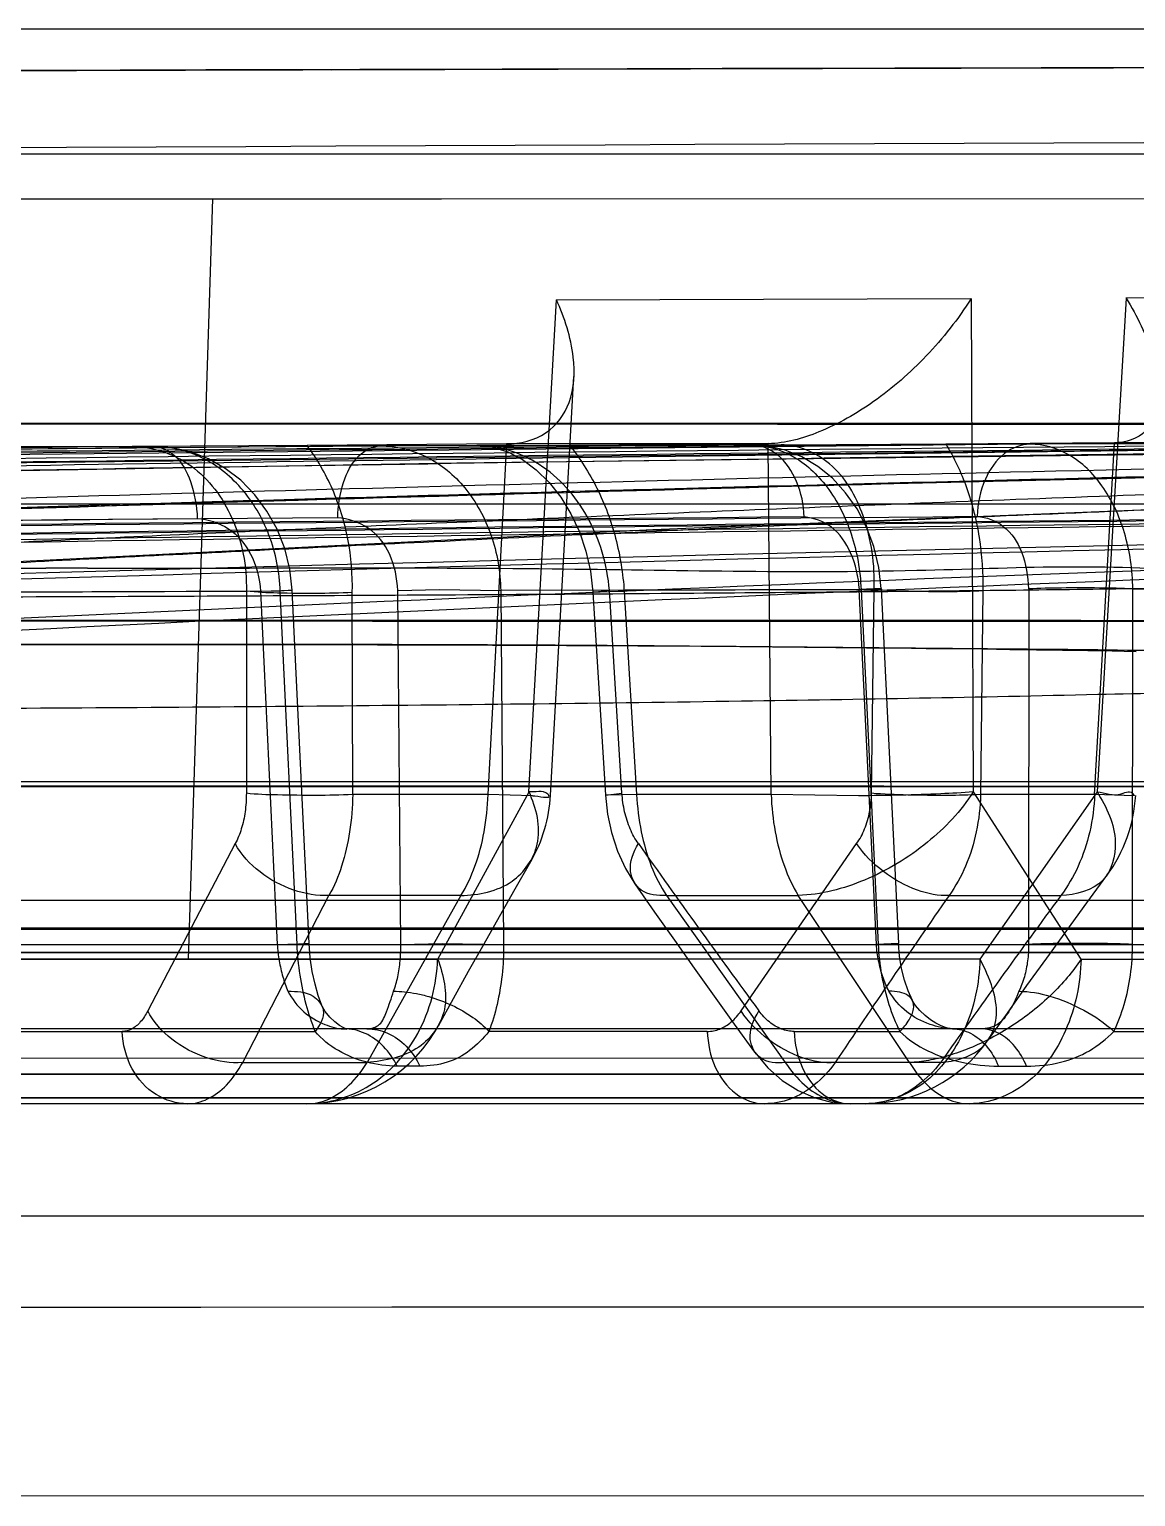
# Model space of a CAD drawing. Header units: millimetres. Extents: x 687 to 1107, y -116 to 478.
# Drawn here: x 940.83 to 941.715, y 377.031 to 378.206 of the extents above; entities that cross this region are included whole.
import ezdxf

# ---------------------------------------------------------------- set-up
doc = ezdxf.new("R2010")
doc.units = ezdxf.units.MM
doc.header["$LTSCALE"] = 0.1

msp = doc.modelspace()

# ---------------------------------------------------------------- linework, layer by layer
for p, q in [((944.6671, 378.2056), (940.167, 378.2056)), ((941.072, 378.1733), (940.6929, 378.1722)), ((949.0672, 378.1056), (940.267, 378.1056)), ((948.3579, 378.0723), (940.7904, 378.0697)), ((940.7904, 378.0697), (940.9768, 378.0698)), ((940.9768, 378.0698), (940.9572, 377.4614)), ((940.9768, 378.0698), (941.1601, 378.0699)), ((941.1601, 378.0699), (948.5429, 378.0724)), ((941.2299, 377.5952), (941.2519, 377.9892)), ((941.2518, 377.9892), (941.5837, 377.9901)), ((941.5838, 377.9902), (941.5855, 377.5952)), ((941.7079, 377.9905), (941.6847, 377.5952)), ((942.1217, 377.9913), (941.7077, 377.9905)), ((941.2473, 377.5927), (941.266, 377.9277)), ((940.5377, 377.8705), (940.9297, 377.8716)), ((940.9124, 377.8716), (940.6991, 377.871)), ((940.9128, 377.8716), (940.6995, 377.871)), ((940.9301, 377.8717), (940.7837, 377.8712)), ((941.0524, 377.8725), (940.9124, 377.8716)), ((941.2119, 377.8737), (941.0524, 377.8725)), ((941.111, 377.8722), (941.4317, 377.873)), ((941.432, 377.873), (941.1113, 377.8722)), ((941.1883, 377.8724), (941.2622, 377.8731)), ((941.4075, 377.873), (941.1883, 377.8724)), ((941.4078, 377.873), (941.1886, 377.8724)), ((941.2119, 377.8737), (941.197, 377.5932)), ((941.4214, 377.8742), (941.2119, 377.8737)), ((941.2622, 377.8731), (941.4214, 377.8742)), ((941.4238, 377.5931), (941.4214, 377.8739)), ((941.4317, 377.873), (941.5635, 377.8738)), ((941.5635, 377.8738), (941.6985, 377.8748)), ((942.3044, 377.8748), (941.6309, 377.8735)), ((941.8446, 377.874), (941.6312, 377.8735)), ((941.6826, 377.5931), (941.6985, 377.8746)), ((941.6985, 377.8748), (941.9594, 377.8754)), ((941.8658, 377.8256), (939.3678, 377.8256)), ((940.8767, 377.7743), (940.8433, 377.7743)), ((940.8767, 377.7743), (940.9113, 377.7743)), ((941.031, 377.7558), (940.6495, 377.7547)), ((940.807, 377.7552), (941.0038, 377.7558)), ((941.0038, 377.7558), (941.0038, 377.5941)), ((941.0151, 377.7558), (941.0406, 377.7566)), ((941.0151, 377.7558), (941.0285, 377.4731)), ((941.0406, 377.7566), (941.0309, 377.7558)), ((941.0444, 377.4731), (941.0309, 377.7558)), ((941.0541, 377.4739), (941.0406, 377.7566)), ((941.0889, 377.5931), (941.0886, 377.7547)), ((941.1251, 377.7563), (941.1583, 377.7571)), ((941.1273, 377.4731), (941.1251, 377.7563)), ((941.1583, 377.7571), (941.2074, 377.7563)), ((941.5061, 377.7571), (941.2074, 377.7563)), ((941.2074, 377.7563), (941.2096, 377.4731)), ((941.2811, 377.755), (941.2944, 377.7566)), ((941.3062, 377.7556), (941.2811, 377.755)), ((941.2811, 377.755), (941.2911, 377.5926)), ((941.2944, 377.7566), (941.4957, 377.7571)), ((941.3044, 377.5941), (941.2944, 377.7566)), ((941.3062, 377.7556), (941.3161, 377.5931)), ((941.5118, 377.758), (941.4942, 377.7571)), ((941.508, 377.4731), (941.4942, 377.7571)), ((941.4957, 377.7571), (941.5118, 377.758)), ((941.4957, 377.7571), (941.5095, 377.4731)), ((941.5041, 377.5941), (941.5061, 377.7571)), ((941.5118, 377.758), (941.5256, 377.4739)), ((941.5933, 377.7561), (941.5914, 377.5931)), ((941.6299, 377.7577), (941.6297, 377.4731)), ((941.713, 377.4731), (941.7132, 377.7577)), ((941.7132, 377.7577), (942.3683, 377.759)), ((943.2525, 377.6032), (937.8176, 377.6032)), ((938.1417, 377.5995), (944.5092, 377.5997)), ((941.1972, 377.5932), (941.0889, 377.5931)), ((941.157, 377.4614), (941.23, 377.5952)), ((941.2328, 377.5921), (941.197, 377.5932)), ((941.2911, 377.5926), (941.3044, 377.5941)), ((941.3161, 377.5931), (941.2911, 377.5926)), ((941.4238, 377.5931), (941.3161, 377.5931)), ((941.4936, 377.5921), (941.4238, 377.5931)), ((941.5854, 377.5952), (941.6717, 377.4614)), ((941.6846, 377.5952), (941.5908, 377.4614)), ((941.6826, 377.5931), (941.5914, 377.5931)), ((941.7142, 377.5921), (941.6826, 377.5931)), ((940.9949, 377.5538), (940.9249, 377.4199)), ((941.3997, 377.4199), (941.4922, 377.5538)), ((943.3464, 377.5084), (939.8289, 377.5084)), ((941.0009, 377.3785), (941.0699, 377.5123)), ((941.1755, 377.5123), (941.0699, 377.5123)), ((941.1755, 377.5123), (941.1004, 377.3785)), ((941.3399, 377.5123), (941.4455, 377.5123)), ((941.3399, 377.5123), (941.4351, 377.3785)), ((941.5345, 377.3785), (941.4455, 377.5123)), ((941.5661, 377.5123), (941.6556, 377.5123)), ((935.8951, 377.4859), (944.5109, 377.485)), ((944.5111, 377.486), (938.1139, 377.4861)), ((926.053, 377.4731), (943.6161, 377.4731)), ((926.236, 377.4731), (942.5508, 377.4731)), ((941.0285, 377.4731), (941.0541, 377.4739)), ((941.0541, 377.4739), (941.0444, 377.4731)), ((941.1273, 377.4731), (941.1605, 377.4739)), ((941.1605, 377.4739), (941.2096, 377.4731)), ((941.5256, 377.4739), (941.508, 377.4731)), ((941.5094, 377.4731), (941.5256, 377.4739)), ((963.4856, 377.4667), (925.8486, 377.4667)), ((927.8361, 377.4666), (956.7883, 377.4667)), ((940.644, 377.4614), (941.157, 377.4614)), ((940.9572, 377.4614), (940.7675, 377.4614)), ((941.5908, 377.4614), (940.9572, 377.4614)), ((941.6717, 377.4614), (942.7587, 377.4614)), ((943.5529, 377.4056), (926.0415, 377.4056)), ((940.3742, 377.4035), (941.0589, 377.4035)), ((941.3727, 377.4035), (941.1979, 377.4035)), ((941.4423, 377.4035), (941.5268, 377.4035)), ((941.6981, 377.4035), (943.0759, 377.4035)), ((938.1042, 377.3811), (942.4204, 377.3826)), ((941.0009, 377.3785), (941.1004, 377.3785)), ((941.1427, 377.3756), (941.1245, 377.3756)), ((941.5592, 377.3785), (941.4351, 377.3785)), ((941.6057, 377.3756), (941.6281, 377.3756)), ((944.571, 377.3693), (936.6729, 377.3693)), ((938.0527, 377.3692), (944.5712, 377.3691)), ((944.6671, 377.3504), (936.6717, 377.3503)), ((936.6718, 377.3503), (944.6666, 377.3503)), ((943.4349, 377.3456), (940.4054, 377.3456)), ((952.6673, 377.2556), (936.667, 377.2556)), ((940.9675, 377.1826), (940.4845, 377.1827)), ((941.1201, 377.1827), (940.9675, 377.1826)), ((941.1918, 377.1827), (941.1201, 377.1827)), ((941.2436, 377.1827), (941.1918, 377.1827)), ((941.5366, 377.1828), (941.2436, 377.1827)), ((944.6671, 377.0311), (937.7839, 377.0322))]:
    msp.add_line(p, q)
for points in [[(944.051, 378.1781), (943.7898, 378.1779), (943.5324, 378.1777), (943.2802, 378.1775), (943.0337, 378.1772), (942.7937, 378.1769), (942.5612, 378.1766), (942.3374, 378.1762), (942.1235, 378.1758), (941.9206, 378.1754), (941.7293, 378.175), (941.5503, 378.1746), (941.3845, 378.1742), (941.2323, 378.1738), (941.0945, 378.1734), (940.9715, 378.1731), (940.7658, 378.1725)], [(941.0723, 378.1733), (940.9552, 378.173), (940.8532, 378.1727)], [(944.0166, 378.178), (943.7534, 378.1779), (943.4943, 378.1777), (943.2406, 378.1774), (942.9934, 378.1771), (942.7538, 378.1768), (942.5225, 378.1765), (942.3004, 378.1761), (942.0884, 378.1757), (941.8877, 378.1753), (941.6991, 378.1749), (941.5227, 378.1745), (941.359, 378.1741), (941.2085, 378.1737), (941.0723, 378.1733)], [(941.6307, 377.8735), (939.5679, 377.8522), (937.3963, 377.8196), (935.1158, 377.7761), (932.7264, 377.7232), (930.2282, 377.6629), (927.6212, 377.5979)], [(941.1109, 377.8722), (939.1289, 377.8534), (937.0486, 377.8255), (934.8699, 377.7883), (932.5927, 377.7423), (930.2172, 377.688), (927.7432, 377.6263)], [(942.2427, 377.8747), (940.4344, 377.854), (938.5307, 377.8217), (936.5315, 377.7784), (934.4369, 377.7252), (932.2469, 377.6637), (929.9615, 377.5963)], [(942.5776, 377.8753), (941.1722, 377.8583), (939.7011, 377.8325), (938.1643, 377.7981), (936.5617, 377.7551), (934.8933, 377.7044), (933.1593, 377.6466)], [(943.2923, 377.8762), (942.306, 377.8603), (941.2835, 377.8361), (940.2248, 377.8033), (939.1299, 377.7616), (937.9989, 377.7106)], [(943.6666, 377.8765), (942.8956, 377.8606), (942.1164, 377.8367), (941.3291, 377.8049), (940.5336, 377.765), (939.7299, 377.7169), (938.9182, 377.6606)], [(941.0406, 377.7566), (941.0387, 377.7735), (941.0346, 377.79), (941.0284, 377.8056), (941.0203, 377.82), (941.0106, 377.8331), (940.9993, 377.8446), (940.9869, 377.8542), (940.9734, 377.8618), (940.9592, 377.8673), (940.9446, 377.8706), (940.93, 377.8717)], [(941.1886, 377.8724), (941.2009, 377.8711), (941.213, 377.8674), (941.2247, 377.8613), (941.2358, 377.853), (941.2462, 377.8428), (941.2555, 377.831), (941.2635, 377.8177), (941.2703, 377.8033), (941.2755, 377.7879), (941.2792, 377.7718), (941.2811, 377.755)], [(941.5118, 377.758), (941.5099, 377.7749), (941.506, 377.7915), (941.5001, 377.8072), (941.4926, 377.8217), (941.4834, 377.8347), (941.4728, 377.8462), (941.461, 377.8558), (941.4483, 377.8634), (941.4349, 377.8688), (941.4212, 377.872), (941.4076, 377.873)], [(940.8094, 377.7132), (940.8442, 377.7132), (940.8786, 377.7132), (940.9127, 377.7133), (940.9464, 377.7133), (940.9797, 377.7132), (941.0126, 377.7132), (941.045, 377.7132), (941.0771, 377.7131), (941.1087, 377.713), (941.1399, 377.7129), (941.1706, 377.7128), (941.2009, 377.7127), (941.2306, 377.7126), (941.2599, 377.7125), (941.2887, 377.7123), (941.317, 377.7121), (941.3447, 377.712), (941.372, 377.7118), (941.3987, 377.7116), (941.4249, 377.7113), (941.4505, 377.7111), (941.4756, 377.7109), (941.5002, 377.7106), (941.5242, 377.7104), (941.5477, 377.7101), (941.5707, 377.7099), (941.5931, 377.7096), (941.6149, 377.7093), (941.6362, 377.709), (941.657, 377.7087), (941.6772, 377.7084), (941.6968, 377.7081), (941.7159, 377.7077)], [(941.2911, 377.5926), (941.2928, 377.5775), (941.296, 377.5626), (941.3009, 377.5477), (941.3072, 377.5339), (941.3147, 377.5215)], [(941.1575, 377.4079), (941.1696, 377.4299), (941.1817, 377.4518), (941.194, 377.4737), (941.2064, 377.4956), (941.2188, 377.5176), (941.2314, 377.5395)], [(941.5972, 377.3962), (941.6128, 377.4182), (941.6285, 377.4402), (941.6444, 377.4622), (941.6603, 377.4843), (941.6763, 377.5064), (941.6925, 377.5284)], [(941.3147, 377.5216), (941.3304, 377.499), (941.3463, 377.4766), (941.3622, 377.4541), (941.3782, 377.4316), (941.3943, 377.4092), (941.4105, 377.3868)], [(941.0643, 377.4242), (941.0614, 377.4322), (941.0588, 377.4414), (941.0566, 377.4515), (941.055, 377.4624), (941.0541, 377.4739)], [(941.5368, 377.4283), (941.5334, 377.4359), (941.5305, 377.4445), (941.5281, 377.4539), (941.5265, 377.4637), (941.5256, 377.4739)], [(941.0818, 377.4056), (941.0836, 377.4055), (941.0841, 377.4054), (941.0833, 377.4056), (941.0814, 377.4065), (941.0783, 377.4083), (941.0745, 377.4111), (941.0705, 377.4149), (941.0669, 377.4194), (941.0645, 377.4238)], [(941.5689, 377.4056), (941.5681, 377.4056), (941.5669, 377.4058), (941.565, 377.4062), (941.5624, 377.407), (941.5593, 377.4083), (941.5555, 377.4102), (941.5513, 377.4128), (941.5469, 377.4161), (941.5427, 377.4201), (941.5393, 377.4242), (941.537, 377.428)], [(941.4106, 377.3868), (941.421, 377.3744), (941.4327, 377.3642), (941.4454, 377.3561), (941.4589, 377.3503), (941.4728, 377.3467), (941.487, 377.3456)]]:
    msp.add_lwpolyline(points)
for centre, radius, start, end in [((945.3232, 219.5466), 158.2873, 90.821909, 93.490905), ((941.1274, 377.5994), 0.1201, 330.0516, 356.7939), ((941.5957, 377.5994), 0.12, 323.762, 356.5991), ((948.3184, 382.499), 8.5713, 215.23627, 216.33902), ((949.544, 371.98), 9.7084, 145.26042, 146.216), ((949.768, 371.5662), 10.0582, 143.7601, 144.69962), ((941.0523, 377.4656), 0.12, 270, 332.5775), ((941.4993, 377.4656), 0.12, 270, 324.9165)]:
    msp.add_arc(centre, radius, start, end)
for points, knots in [([(940.6928, 378.1722), (940.6766, 378.1722), (940.6505, 378.1721), (940.6155, 378.172), (940.5867, 378.1719), (940.5757, 378.1719), (940.5601, 378.1718), (940.5713, 378.1719), (940.5821, 378.1719), (940.6219, 378.172), (940.6906, 378.1722), (940.805, 378.1726), (940.9554, 378.173), (941.2268, 378.1738), (941.6441, 378.1748), (942.11, 378.1758), (942.5355, 378.1765), (942.8874, 378.1771), (943.2566, 378.1775), (943.7735, 378.178), (944.434, 378.1783), (945.0987, 378.1782), (945.6268, 378.1779), (946.0119, 378.1776), (946.3838, 378.1771), (946.8439, 378.1765), (947.3619, 378.1756), (947.8675, 378.1744), (948.1559, 378.1737), (948.2626, 378.1734)], [0, 0, 0, 0, 0.005823, 0.010402, 0.013726, 0.015796, 0.016608, 0.017066, 0.018803, 0.021787, 0.031398, 0.045882, 0.065227, 0.089191, 0.149773, 0.225198, 0.267685, 0.312785, 0.360042, 0.409119, 0.51084, 0.613132, 0.663784, 0.713197, 0.76066, 0.806283, 0.889497, 0.959103, 1, 1, 1, 1]), ([(941.072, 378.1733), (941.2332, 378.1738), (941.6003, 378.1747), (942.2087, 378.176), (942.9204, 378.1771), (943.7062, 378.1779), (944.532, 378.1782), (945.3647, 378.1781), (946.1671, 378.1774), (946.904, 378.1764), (947.5513, 378.1751), (948.0628, 378.1739), (948.4634, 378.1728), (948.6405, 378.1722), (948.818, 378.1717), (948.682, 378.1721), (948.6399, 378.1722)], [0, 0, 0, 0, 0.061828, 0.140832, 0.233385, 0.334836, 0.44226, 0.550165, 0.654318, 0.74989, 0.833348, 0.901165, 0.950069, 0.977961, 0.983845, 1, 1, 1, 1]), ([(926.277, 377.8907), (929.3414, 377.9675), (935.4713, 378.0827), (944.6676, 378.1402), (953.8638, 378.0826), (959.9937, 377.9675), (963.0581, 377.8907)], [0, 0, 0, 0, 0.25, 0.5, 0.75, 1, 1, 1, 1]), ([(941.2119, 377.8737), (941.2229, 377.8739), (941.2451, 377.8789), (941.2661, 377.9079), (941.2673, 377.9475), (941.2585, 377.9746), (941.2519, 377.9892)], [0, 0, 0, 0, 0.223561, 0.428542, 0.67539, 1, 1, 1, 1]), ([(941.5838, 377.9902), (941.5735, 377.9737), (941.5497, 377.9436), (941.5083, 377.9073), (941.4655, 377.8827), (941.4353, 377.8742), (941.4214, 377.8739)], [0, 0, 0, 0, 0.28321, 0.554326, 0.798177, 1, 1, 1, 1]), ([(941.7079, 377.9905), (941.7166, 377.976), (941.7293, 377.9496), (941.7376, 377.9119), (941.7268, 377.8806), (941.7074, 377.8748), (941.6985, 377.8746)], [0, 0, 0, 0, 0.359658, 0.62128, 0.809171, 1, 1, 1, 1]), ([(925.669, 377.8919), (925.6695, 377.8919), (925.6714, 377.8919), (925.6759, 377.8919), (925.6833, 377.8919), (925.6991, 377.8918), (925.7262, 377.8918), (925.7894, 377.8917), (925.8978, 377.8914), (926.0257, 377.8912), (926.1515, 377.891), (926.2646, 377.8908), (926.3965, 377.8905), (926.5589, 377.8902), (926.769, 377.89), (926.9825, 377.8898), (927.1923, 377.8896), (927.3849, 377.8895), (927.6046, 377.8894), (927.958, 377.8893), (928.48, 377.8891), (929.1976, 377.889), (930.03, 377.8891), (930.963, 377.8892), (931.977, 377.8894), (933.4349, 377.8895), (934.9409, 377.8898), (936.4822, 377.89), (937.6646, 377.8902), (938.8564, 377.8903), (940.0552, 377.8901), (941.2604, 377.8898), (942.432, 377.8892), (943.5681, 377.8885), (944.3006, 377.8881), (944.667, 377.8881)], [0, 0, 0, 0, 0.000078, 0.000312, 0.000702, 0.001247, 0.002806, 0.004989, 0.011227, 0.019924, 0.025187, 0.031083, 0.037783, 0.046023, 0.056721, 0.070956, 0.07975, 0.089844, 0.10137, 0.114443, 0.145647, 0.183798, 0.227763, 0.277088, 0.331133, 0.387887, 0.507311, 0.568943, 0.631279, 0.694023, 0.75713, 0.820596, 0.884336, 0.942135, 1, 1, 1, 1]), ([(944.6672, 377.8889), (944.5475, 377.8889), (944.3085, 377.8889), (943.9492, 377.8891), (943.5894, 377.8892), (943.2318, 377.8894), (942.8796, 377.8896), (942.5311, 377.8897), (942.1782, 377.8898), (941.8095, 377.89), (941.4135, 377.8901), (940.9786, 377.8901), (940.494, 377.8902), (939.9502, 377.8902), (939.338, 377.8903), (938.65, 377.8902), (937.88, 377.8902), (937.0192, 377.8901), (936.0581, 377.89), (935.0077, 377.8898), (933.9311, 377.8897), (932.9105, 377.8895), (932.004, 377.8893), (931.2123, 377.8892), (930.5123, 377.8891), (929.8847, 377.8891), (929.3199, 377.8891), (928.8125, 377.8891), (928.3564, 377.8892), (927.9442, 377.8893), (927.57, 377.8895), (927.233, 377.8896), (926.9363, 377.8898), (926.682, 377.8901), (926.4674, 377.8904), (926.3366, 377.8906), (926.277, 377.8907)], [0, 0, 0, 0, 0.019536, 0.038982, 0.058621, 0.078223, 0.09732, 0.11608, 0.135062, 0.154893, 0.176221, 0.199673, 0.22584, 0.25526, 0.288397, 0.325695, 0.367502, 0.413999, 0.466116, 0.524291, 0.585359, 0.641741, 0.690769, 0.733236, 0.770895, 0.804967, 0.835605, 0.86304, 0.887734, 0.910011, 0.930285, 0.948779, 0.964986, 0.978676, 0.99027, 1, 1, 1, 1]), ([(940.9297, 377.8716), (939.197, 377.8587), (935.886, 377.8165), (931.152, 377.7167), (928.1507, 377.6388), (926.7273, 377.6011)], [0, 0, 0, 0, 0.365951, 0.699282, 1, 1, 1, 1]), ([(927.5179, 377.5981), (927.8904, 377.6075), (928.6359, 377.6262), (929.7986, 377.6555), (931.0064, 377.6856), (932.3041, 377.7173), (933.6473, 377.7487), (935.081, 377.78), (936.5605, 377.8091), (938.1308, 377.8357), (939.7465, 377.8577), (940.8538, 377.8686), (941.4075, 377.873)], [0, 0, 0, 0, 0.08048, 0.161025, 0.251157, 0.341392, 0.441323, 0.541288, 0.651081, 0.760873, 0.880434, 1, 1, 1, 1]), ([(941.6309, 377.8735), (941.0693, 377.8692), (939.9463, 377.8583), (938.3091, 377.8361), (936.7191, 377.8093), (935.2238, 377.78), (933.7761, 377.7484), (932.4229, 377.7169), (931.1172, 377.6852), (929.9051, 377.6551), (928.74, 377.6259), (927.9943, 377.6073), (927.6216, 377.598)], [0, 0, 0, 0, 0.120226, 0.240446, 0.350569, 0.460687, 0.560657, 0.660585, 0.75049, 0.840289, 0.920178, 1, 1, 1, 1]), ([(927.7434, 377.6264), (929.0936, 377.6613), (931.9288, 377.7324), (936.3846, 377.8223), (939.4905, 377.8602), (941.111, 377.8722)], [0, 0, 0, 0, 0.303056, 0.636386, 1, 1, 1, 1]), ([(929.9625, 377.5964), (930.2365, 377.6045), (930.8478, 377.6227), (931.8278, 377.6514), (932.9461, 377.6837), (934.1805, 377.7182), (935.543, 377.7544), (937.0339, 377.7908), (938.6551, 377.8255), (940.406, 377.8554), (941.6164, 377.8694), (942.243, 377.8747)], [0, 0, 0, 0, 0.066948, 0.149355, 0.239448, 0.340177, 0.450927, 0.572318, 0.704391, 0.846952, 1, 1, 1, 1]), ([(931.479, 377.5967), (931.5555, 377.5998), (931.7213, 377.6061), (931.9909, 377.6157), (932.3028, 377.6265), (932.6616, 377.6385), (933.0672, 377.6516), (933.5163, 377.6661), (934.0113, 377.6828), (934.5704, 377.7015), (935.2061, 377.7209), (935.9293, 377.7432), (936.7378, 377.7662), (937.6403, 377.7906), (938.6422, 377.8151), (939.754, 377.8388), (940.987, 377.86), (941.8506, 377.8706), (942.3044, 377.8748)], [0, 0, 0, 0, 0.021189, 0.04597, 0.074744, 0.107634, 0.145422, 0.187186, 0.232097, 0.282629, 0.342156, 0.408281, 0.483095, 0.566222, 0.658368, 0.760734, 0.874289, 1, 1, 1, 1]), ([(931.7446, 377.5969), (931.82, 377.6), (931.985, 377.5962), (932.254, 377.5975), (932.5687, 377.6074), (932.9161, 377.6378), (933.2817, 377.6503), (933.665, 377.6638), (934.086, 377.6781), (934.568, 377.6939), (935.1173, 377.7114), (935.7356, 377.7303), (936.4305, 377.7517), (937.208, 377.7734), (938.0755, 377.7962), (939.0402, 377.8191), (940.1123, 377.8412), (941.3036, 377.8612), (942.1388, 377.8712), (942.578, 377.8753)], [0, 0, 0, 0, 0.020905, 0.045625, 0.074486, 0.108011, 0.142138, 0.175725, 0.21418, 0.25873, 0.309241, 0.366286, 0.429968, 0.501698, 0.581586, 0.670189, 0.768802, 0.878424, 1, 1, 1, 1]), ([(942.9961, 377.8758), (942.7618, 377.8729), (942.3137, 377.866), (941.671, 377.8528), (941.0857, 377.838), (940.5528, 377.8225), (940.0671, 377.8065), (939.6252, 377.7909), (939.2228, 377.7753), (938.8581, 377.7607), (938.5303, 377.7468), (938.2347, 377.7331), (937.9661, 377.7208), (937.7283, 377.7105), (937.524, 377.6996), (937.3481, 377.6898), (937.1879, 377.6817), (937.0393, 377.6741), (936.8999, 377.6668), (936.763, 377.6603), (936.6311, 377.6555), (936.5117, 377.6502), (936.4114, 377.6449), (936.3262, 377.6403), (936.2512, 377.6363), (936.1843, 377.6326), (936.1242, 377.6293), (936.0699, 377.6263), (936.0207, 377.6235), (935.9759, 377.621), (935.9351, 377.6187), (935.8979, 377.6166), (935.864, 377.6147), (935.833, 377.6129), (935.8047, 377.6113), (935.7788, 377.6098), (935.7551, 377.6084), (935.7334, 377.6071), (935.7135, 377.6059), (935.6954, 377.6049), (935.6788, 377.6039), (935.6638, 377.603), (935.6502, 377.6021), (935.6389, 377.6014), (935.6286, 377.6006), (935.6239, 377.6003), (935.6174, 377.5994), (935.6237, 377.5986), (935.6258, 377.5986), (935.6281, 377.5986)], [0, 0, 0, 0, 0.095079, 0.18188, 0.260839, 0.33269, 0.398233, 0.458057, 0.512097, 0.561684, 0.60617, 0.645254, 0.68175, 0.715272, 0.741857, 0.764784, 0.786775, 0.806919, 0.825191, 0.843417, 0.862546, 0.878731, 0.891917, 0.903307, 0.913381, 0.922388, 0.930485, 0.937808, 0.944454, 0.950501, 0.956008, 0.96103, 0.965614, 0.9698, 0.973627, 0.977128, 0.980331, 0.983265, 0.98595, 0.988404, 0.990643, 0.992679, 0.994513, 0.996114, 0.997431, 0.998358, 0.998726, 0.999058, 1, 1, 1, 1]), ([(935.9328, 377.5987), (935.9114, 377.5997), (935.8364, 377.6031), (935.9612, 377.6195), (936.0681, 377.6206), (936.2887, 377.633), (936.5452, 377.6418), (936.8486, 377.6529), (937.1766, 377.6645), (937.4697, 377.6771), (937.7287, 377.6938), (938.0281, 377.7122), (938.4024, 377.727), (938.8362, 377.7482), (939.2978, 377.767), (939.8287, 377.7883), (940.4206, 377.8094), (941.0793, 377.8303), (941.7609, 377.8487), (942.5101, 377.8648), (943.0187, 377.8728), (943.2929, 377.8762)], [0, 0, 0, 0, 0.008593, 0.014647, 0.032289, 0.064409, 0.095959, 0.137351, 0.18512, 0.227608, 0.254696, 0.289056, 0.347648, 0.404633, 0.462936, 0.532578, 0.617305, 0.700008, 0.796403, 0.890225, 1, 1, 1, 1]), ([(943.2929, 377.8762), (943.0469, 377.8731), (942.6007, 377.8663), (941.9519, 377.8532), (941.3737, 377.8389), (940.8511, 377.8239), (940.4097, 377.8097), (940.0406, 377.797), (939.7118, 377.7848), (939.3906, 377.7719), (939.077, 377.7595), (938.7872, 377.7473), (938.5394, 377.7343), (938.3208, 377.7233), (938.1275, 377.7163), (937.9408, 377.7097), (937.7608, 377.6905), (937.5817, 377.6586), (937.4139, 377.6479), (937.2549, 377.6416), (937.0955, 377.6535), (936.9386, 377.6638), (936.8042, 377.6262), (936.6964, 377.6101), (936.6113, 377.6004), (936.5396, 377.5937), (936.4782, 377.5885), (936.425, 377.5844), (936.3786, 377.581), (936.3378, 377.5782), (936.3017, 377.5759), (936.2693, 377.5739), (936.24, 377.5721), (936.213, 377.5705), (936.1876, 377.5691), (936.163, 377.5678), (936.1384, 377.5666), (936.1081, 377.5652), (936.0704, 377.564), (936.0273, 377.5626), (935.9829, 377.5647), (935.9481, 377.5617), (935.9151, 377.5813), (935.9276, 377.599), (935.9328, 377.5987)], [0, 0, 0, 0, 0.099653, 0.180729, 0.262813, 0.333913, 0.39248, 0.441705, 0.483488, 0.525752, 0.571889, 0.610623, 0.6432, 0.672414, 0.699243, 0.721578, 0.748058, 0.772485, 0.795168, 0.8161, 0.836806, 0.860032, 0.879077, 0.892856, 0.904164, 0.913766, 0.922011, 0.929145, 0.935372, 0.940842, 0.945707, 0.950049, 0.953975, 0.957602, 0.961, 0.964262, 0.967576, 0.971002, 0.976556, 0.982796, 0.988557, 0.994241, 0.997885, 1, 1, 1, 1]), ([(941.9842, 377.8742), (941.2889, 377.8682), (939.9343, 377.8518), (937.9562, 377.8159), (936.6735, 377.7867), (936.0501, 377.7716)], [0, 0, 0, 0, 0.351464, 0.684792, 1, 1, 1, 1]), ([(943.3623, 377.8763), (943.2173, 377.874), (942.9392, 377.8687), (942.5396, 377.8591), (942.1738, 377.8486), (941.8391, 377.8374), (941.5329, 377.826), (941.2519, 377.8144), (940.9948, 377.8032), (940.7601, 377.7921), (940.5455, 377.7811), (940.3494, 377.7711), (940.1712, 377.7615), (940.0095, 377.7518), (939.8612, 377.7429), (939.7249, 377.7354), (939.601, 377.7277), (939.487, 377.7203), (939.3824, 377.7142), (939.2918, 377.7073), (939.211, 377.7028), (939.1351, 377.6834), (939.0534, 377.6751), (938.9737, 377.6702), (938.9013, 377.6652), (938.8362, 377.6612), (938.7764, 377.657), (938.7154, 377.6556), (938.6468, 377.6643), (938.5731, 377.6569), (938.5028, 377.6416), (938.4369, 377.6369), (938.3744, 377.6317), (938.315, 377.6267), (938.2615, 377.6225), (938.2142, 377.6188), (938.172, 377.6155), (938.1339, 377.6125), (938.0996, 377.6098), (938.0684, 377.6073), (938.0401, 377.6051), (938.0144, 377.603), (937.9909, 377.6012), (937.9695, 377.5995), (937.9499, 377.5979), (937.9321, 377.5965), (937.9158, 377.5952), (937.9009, 377.5941), (937.8872, 377.593), (937.8748, 377.5921), (937.8633, 377.5913), (937.8529, 377.5905), (937.8434, 377.5899), (937.8348, 377.5895), (937.8272, 377.5891), (937.8206, 377.5893), (937.8159, 377.5895), (937.8117, 377.592), (937.8151, 377.5967), (937.8214, 377.5986), (937.8272, 377.5994), (937.8305, 377.5994)], [0, 0, 0, 0, 0.077971, 0.149487, 0.214858, 0.274693, 0.329463, 0.379574, 0.425841, 0.467788, 0.505904, 0.541311, 0.573334, 0.601873, 0.62837, 0.65318, 0.675253, 0.695092, 0.714573, 0.731564, 0.743953, 0.75799, 0.773498, 0.787992, 0.80091, 0.812517, 0.823042, 0.833139, 0.845249, 0.860101, 0.872666, 0.883882, 0.895546, 0.906404, 0.915922, 0.924359, 0.931912, 0.938711, 0.944856, 0.950431, 0.955502, 0.960119, 0.964326, 0.968163, 0.971665, 0.974862, 0.977784, 0.980457, 0.9829, 0.985137, 0.987183, 0.989049, 0.990752, 0.992301, 0.993683, 0.994878, 0.995787, 0.996338, 0.996946, 0.998205, 1, 1, 1, 1]), ([(943.6675, 377.8765), (943.5131, 377.8741), (943.2173, 377.8685), (942.7923, 377.8579), (942.4034, 377.8462), (942.048, 377.8337), (941.7228, 377.8209), (941.4254, 377.8081), (941.1538, 377.7955), (940.9054, 377.783), (940.678, 377.7711), (940.4713, 377.7599), (940.2856, 377.7492), (940.1181, 377.7387), (939.9633, 377.7291), (939.8217, 377.7208), (939.6987, 377.7131), (939.5949, 377.7051), (939.5037, 377.6981), (939.4182, 377.6922), (939.338, 377.6867), (939.2646, 377.6816), (939.1976, 377.6769), (939.1364, 377.6726), (939.079, 377.6685), (939.0215, 377.6647), (938.9616, 377.6616), (938.9026, 377.6591), (938.8508, 377.6569), (938.8066, 377.6538), (938.7653, 377.651), (938.7214, 377.6478), (938.6735, 377.6442), (938.6217, 377.6404), (938.5683, 377.6363), (938.5175, 377.6324), (938.4719, 377.6289), (938.4315, 377.6258), (938.3954, 377.623), (938.363, 377.6204), (938.3337, 377.6181), (938.3071, 377.616), (938.283, 377.6141), (938.261, 377.6123), (938.241, 377.6107), (938.2227, 377.6092), (938.2061, 377.6079), (938.1909, 377.6067), (938.1771, 377.6055), (938.1645, 377.6045), (938.153, 377.6034), (938.1426, 377.6029), (938.1341, 377.6013), (938.1284, 377.6024), (938.1247, 377.5993), (938.1356, 377.6005), (938.1383, 377.5996), (938.1417, 377.5995)], [0, 0, 0, 0, 0.083216, 0.159495, 0.229216, 0.29294, 0.351195, 0.40467, 0.453422, 0.497788, 0.538757, 0.576165, 0.609399, 0.639009, 0.666677, 0.692995, 0.715454, 0.733113, 0.749119, 0.764801, 0.779275, 0.792469, 0.804501, 0.81546, 0.825556, 0.835534, 0.846477, 0.857898, 0.867365, 0.874439, 0.8818, 0.889683, 0.89817, 0.90767, 0.917697, 0.927027, 0.935146, 0.94238, 0.948844, 0.954663, 0.959922, 0.964692, 0.969029, 0.972977, 0.976574, 0.979851, 0.98284, 0.985571, 0.988059, 0.99032, 0.992393, 0.99429, 0.995942, 0.997036, 0.997213, 0.998187, 1, 1, 1, 1]), ([(940.9124, 377.8716), (940.9289, 377.8718), (940.964, 377.8596), (940.9971, 377.8139), (941.0043, 377.7757), (941.0038, 377.7558)], [0, 0, 0, 0, 0.305756, 0.632702, 1, 1, 1, 1]), ([(941.031, 377.7558), (941.0304, 377.7711), (941.0245, 377.801), (941.0022, 377.8394), (940.9692, 377.8655), (940.9425, 377.8717), (940.9297, 377.8716)], [0, 0, 0, 0, 0.271647, 0.531517, 0.773212, 1, 1, 1, 1]), ([(940.9297, 377.8716), (940.9358, 377.8717), (940.9496, 377.8643), (940.961, 377.8423), (940.9642, 377.8241), (940.9645, 377.814)], [0, 0, 0, 0, 0.248844, 0.583068, 1, 1, 1, 1]), ([(941.0886, 377.7547), (941.0889, 377.769), (941.0868, 377.7975), (941.0742, 377.8376), (941.0605, 377.8617), (941.0524, 377.8725)], [0, 0, 0, 0, 0.342643, 0.677315, 1, 1, 1, 1]), ([(941.0769, 377.8145), (941.0771, 377.8241), (941.0799, 377.8419), (941.0906, 377.8641), (941.1046, 377.8721), (941.111, 377.8722)], [0, 0, 0, 0, 0.398394, 0.73692, 1, 1, 1, 1]), ([(941.111, 377.8722), (941.1235, 377.8722), (941.1497, 377.8659), (941.1814, 377.8393), (941.2021, 377.801), (941.2071, 377.7714), (941.2074, 377.7563)], [0, 0, 0, 0, 0.226565, 0.467286, 0.727335, 1, 1, 1, 1]), ([(941.2944, 377.7566), (941.2925, 377.7771), (941.2812, 377.8163), (941.2424, 377.8605), (941.2057, 377.8725), (941.1883, 377.8724)], [0, 0, 0, 0, 0.362481, 0.693698, 1, 1, 1, 1]), ([(941.2622, 377.8731), (941.2708, 377.8623), (941.2859, 377.8385), (941.3007, 377.7984), (941.3052, 377.77), (941.3062, 377.7556)], [0, 0, 0, 0, 0.325016, 0.660004, 1, 1, 1, 1]), ([(941.4075, 377.873), (941.4187, 377.873), (941.4429, 377.8662), (941.4713, 377.8394), (941.4901, 377.8014), (941.4951, 377.7722), (941.4957, 377.7571)], [0, 0, 0, 0, 0.212791, 0.449814, 0.715945, 1, 1, 1, 1]), ([(941.4502, 377.8153), (941.4499, 377.8249), (941.4461, 377.8434), (941.4315, 377.866), (941.4151, 377.873), (941.4075, 377.873)], [0, 0, 0, 0, 0.372722, 0.707864, 1, 1, 1, 1]), ([(941.5061, 377.7571), (941.507, 377.777), (941.5018, 377.8139), (941.4763, 377.8596), (941.4456, 377.8731), (941.4317, 377.873)], [0, 0, 0, 0, 0.396078, 0.723663, 1, 1, 1, 1]), ([(941.5635, 377.8738), (941.5702, 377.8628), (941.5816, 377.8385), (941.5915, 377.7985), (941.5934, 377.7704), (941.5933, 377.7561)], [0, 0, 0, 0, 0.314948, 0.65076, 1, 1, 1, 1]), ([(941.6309, 377.8735), (941.6237, 377.8735), (941.6078, 377.867), (941.5928, 377.8448), (941.589, 377.8259), (941.5887, 377.8158)], [0, 0, 0, 0, 0.277157, 0.608937, 1, 1, 1, 1]), ([(941.7132, 377.7577), (941.713, 377.7728), (941.7088, 377.802), (941.6915, 377.8401), (941.6648, 377.8668), (941.6416, 377.8736), (941.6309, 377.8735)], [0, 0, 0, 0, 0.291909, 0.560073, 0.793294, 1, 1, 1, 1]), ([(941.0767, 377.8146), (939.54, 377.8023), (936.4093, 377.7649), (931.6279, 377.6673), (928.3832, 377.5879), (926.7323, 377.5433)], [0, 0, 0, 0, 0.321332, 0.654668, 1, 1, 1, 1]), ([(926.7633, 377.5436), (928.3972, 377.5881), (931.609, 377.6674), (936.3428, 377.7644), (939.4428, 377.8017), (940.9647, 377.814)], [0, 0, 0, 0, 0.34523, 0.678556, 1, 1, 1, 1]), ([(941.4504, 377.8153), (939.9581, 377.8018), (936.9226, 377.7626), (932.2931, 377.659), (929.1558, 377.5826), (927.5615, 377.5405)], [0, 0, 0, 0, 0.322266, 0.655589, 1, 1, 1, 1]), ([(927.5801, 377.5403), (929.1888, 377.5826), (932.3539, 377.6593), (937.0232, 377.7633), (940.0842, 377.8025), (941.5885, 377.8158)], [0, 0, 0, 0, 0.344551, 0.677897, 1, 1, 1, 1]), ([(929.7909, 377.5384), (931.1982, 377.5822), (933.9657, 377.6609), (938.0465, 377.7645), (940.7204, 377.8033), (942.0338, 377.8163)], [0, 0, 0, 0, 0.34491, 0.678234, 1, 1, 1, 1]), ([(942.1939, 377.8168), (940.8776, 377.8041), (938.1965, 377.7654), (934.1034, 377.6617), (931.3264, 377.5825), (929.9139, 377.5384)], [0, 0, 0, 0, 0.321502, 0.654851, 1, 1, 1, 1]), ([(942.3568, 377.8168), (941.1975, 377.8048), (938.8352, 377.7671), (935.2269, 377.6659), (932.778, 377.5845), (931.5318, 377.5387)], [0, 0, 0, 0, 0.321188, 0.654512, 1, 1, 1, 1]), ([(931.693, 377.5388), (932.9412, 377.585), (935.393, 377.667), (939.0039, 377.768), (941.3669, 377.8055), (942.526, 377.8173)], [0, 0, 0, 0, 0.345775, 0.679121, 1, 1, 1, 1]), ([(943.2366, 377.8183), (942.419, 377.8067), (940.7832, 377.7707), (938.3293, 377.6782), (936.6937, 377.5907), (935.8759, 377.5406)], [0, 0, 0, 0, 0.332999, 0.666308, 1, 1, 1, 1]), ([(943.4209, 377.8182), (942.8055, 377.8079), (941.575, 377.7736), (939.7306, 377.6812), (938.5025, 377.5924), (937.8888, 377.5412)], [0, 0, 0, 0, 0.333263, 0.666545, 1, 1, 1, 1]), ([(938.0837, 377.5411), (938.6975, 377.5925), (939.9251, 377.6815), (941.7673, 377.7739), (942.9954, 377.8081), (943.6091, 377.8182)], [0, 0, 0, 0, 0.333958, 0.66724, 1, 1, 1, 1]), ([(940.9647, 377.814), (940.9733, 377.8134), (940.9912, 377.8079), (941.0099, 377.7853), (941.0143, 377.766), (941.0152, 377.7558)], [0, 0, 0, 0, 0.311099, 0.634552, 1, 1, 1, 1]), ([(941.1249, 377.7564), (941.1245, 377.7664), (941.1209, 377.7855), (941.1032, 377.8084), (941.0854, 377.8139), (941.0767, 377.8146)], [0, 0, 0, 0, 0.363688, 0.685159, 1, 1, 1, 1]), ([(941.4944, 377.7571), (941.4936, 377.7672), (941.4898, 377.7858), (941.4743, 377.8085), (941.458, 377.8146), (941.4504, 377.8153)], [0, 0, 0, 0, 0.382309, 0.707298, 1, 1, 1, 1]), ([(941.5885, 377.8158), (941.596, 377.8152), (941.612, 377.8092), (941.6266, 377.7863), (941.6293, 377.7677), (941.6297, 377.7577)], [0, 0, 0, 0, 0.289341, 0.61161, 1, 1, 1, 1]), ([(939.4235, 377.766), (939.4874, 377.7672), (939.6364, 377.7691), (939.8862, 377.7713), (940.1823, 377.7729), (940.5066, 377.774), (940.73, 377.7743), (940.8433, 377.7743)], [0, 0, 0, 0, 0.135021, 0.314773, 0.527848, 0.76072, 1, 1, 1, 1]), ([(940.9113, 377.7743), (941.0238, 377.7743), (941.2347, 377.7757), (941.5148, 377.7683), (941.7462, 377.782), (941.8636, 377.751), (941.9512, 377.7802), (941.9577, 377.765)], [0, 0, 0, 0, 0.322307, 0.601082, 0.81632, 0.952536, 1, 1, 1, 1]), ([(941.8041, 377.7593), (941.7385, 377.758), (941.5856, 377.756), (941.3295, 377.7537), (941.0266, 377.7519), (940.6968, 377.7507), (940.4702, 377.7505), (940.356, 377.7505)], [0, 0, 0, 0, 0.135999, 0.316813, 0.530627, 0.763427, 1, 1, 1, 1]), ([(941.0886, 377.7547), (941.0788, 377.7544), (941.0589, 377.7538), (941.0306, 377.7542), (941.0121, 377.7549), (941.0038, 377.7558)], [0, 0, 0, 0, 0.34613, 0.705237, 1, 1, 1, 1]), ([(941.5933, 377.7561), (941.5841, 377.7556), (941.5642, 377.7552), (941.5351, 377.7556), (941.5152, 377.7564), (941.5061, 377.7571)], [0, 0, 0, 0, 0.316306, 0.684715, 1, 1, 1, 1]), ([(941.7132, 377.7577), (941.7043, 377.7581), (941.6853, 377.7585), (941.6575, 377.7585), (941.6386, 377.7581), (941.6299, 377.7577)], [0, 0, 0, 0, 0.321839, 0.684984, 1, 1, 1, 1]), ([(944.6674, 377.731), (944.2984, 377.7311), (943.5603, 377.7314), (942.4156, 377.7321), (941.235, 377.7324), (940.0204, 377.7324), (938.8113, 377.7324), (937.6084, 377.7322), (936.4142, 377.7321), (934.8578, 377.7318), (933.3353, 377.7316), (931.8584, 377.7314), (930.8259, 377.7312), (929.8738, 377.7311), (929.1418, 377.7311), (928.6106, 377.7311), (928.162, 377.7312), (927.6835, 377.7313), (927.2018, 377.7315), (926.8304, 377.7318), (926.5487, 377.732), (926.3358, 377.7323), (926.1716, 377.7326), (926.0386, 377.7328), (925.9249, 377.7331), (925.8244, 377.7333), (925.7358, 377.7334), (925.6593, 377.7336), (925.595, 377.7337), (925.5494, 377.7338), (925.5194, 377.7339), (925.5019, 377.7339), (925.487, 377.7339), (925.4749, 377.734), (925.4664, 377.734), (925.4609, 377.734), (925.4577, 377.734), (925.4552, 377.734), (925.4532, 377.734), (925.4519, 377.734), (925.4512, 377.734), (925.4509, 377.734)], [0, 0, 0, 0, 0.057607, 0.115228, 0.178703, 0.241924, 0.304839, 0.367458, 0.429728, 0.491263, 0.61044, 0.667409, 0.721845, 0.771629, 0.816039, 0.836117, 0.854566, 0.886075, 0.910809, 0.929771, 0.94406, 0.954784, 0.963015, 0.969685, 0.975546, 0.98077, 0.985379, 0.989366, 0.992719, 0.995425, 0.996484, 0.997396, 0.998166, 0.998796, 0.999291, 0.999489, 0.999655, 0.999788, 0.99989, 0.99996, 1, 1, 1, 1]), ([(944.6671, 377.7301), (944.2985, 377.7301), (943.5613, 377.7304), (942.4181, 377.7312), (941.2392, 377.7317), (940.0269, 377.7321), (938.8207, 377.7322), (937.8597, 377.7322), (937.1422, 377.7321), (936.8248, 377.7321), (936.6663, 377.732)], [0, 0, 0, 0, 0.13821, 0.276424, 0.428685, 0.58024, 0.730988, 0.88098, 0.940568, 1, 1, 1, 1]), ([(942.0374, 377.6866), (942.0468, 377.6875), (942.0947, 377.7), (941.9255, 377.6994), (941.8248, 377.7079), (941.5596, 377.7098), (941.2717, 377.7129), (940.9269, 377.7135), (940.5647, 377.7128), (940.2014, 377.7103), (939.8628, 377.7064), (939.5739, 377.7013), (939.4011, 377.6968), (939.3269, 377.694)], [0, 0, 0, 0, 0.01029, 0.036161, 0.095012, 0.182476, 0.292963, 0.418977, 0.552368, 0.686757, 0.812556, 0.919524, 1, 1, 1, 1]), ([(941.9038, 377.6794), (941.8309, 377.6766), (941.663, 377.6722), (941.3855, 377.6672), (941.063, 377.6635), (940.702, 377.6611), (940.328, 377.6605), (939.9613, 377.6613), (939.6628, 377.6645), (939.396, 377.6669), (939.2969, 377.6743), (939.1363, 377.6752), (939.1833, 377.6861), (939.193, 377.687)], [0, 0, 0, 0, 0.079005, 0.181966, 0.300679, 0.428562, 0.572819, 0.707232, 0.821614, 0.908737, 0.9655, 0.989526, 1, 1, 1, 1]), ([(944.5092, 377.5992), (944.1521, 377.5992), (943.4384, 377.5993), (941.9958, 377.5996), (940.1873, 377.5999), (938.0422, 377.5995), (936.626, 377.599), (935.9328, 377.5987)], [0, 0, 0, 0, 0.124907, 0.249663, 0.504611, 0.757527, 1, 1, 1, 1]), ([(941.2328, 377.5921), (941.2371, 377.5921), (941.249, 377.589), (941.2415, 377.5973), (941.2349, 377.5947), (941.2299, 377.5952)], [0, 0, 0, 0, 0.441709, 0.489306, 1, 1, 1, 1]), ([(941.6847, 377.5952), (941.6911, 377.5947), (941.7004, 377.5899), (941.7115, 377.5974), (941.7144, 377.5921), (941.7142, 377.5921)], [0, 0, 0, 0, 0.645509, 0.983634, 1, 1, 1, 1]), ([(941.0038, 377.5941), (941.0038, 377.5892), (941.0032, 377.5795), (941.0003, 377.5659), (940.9969, 377.5575), (940.9949, 377.5538)], [0, 0, 0, 0, 0.356371, 0.695089, 1, 1, 1, 1]), ([(941.0889, 377.5931), (941.0791, 377.5926), (941.059, 377.5922), (941.0307, 377.5927), (941.0121, 377.5931), (941.0038, 377.5941)], [0, 0, 0, 0, 0.346052, 0.70576, 1, 1, 1, 1]), ([(941.0889, 377.5931), (941.0888, 377.5831), (941.0872, 377.5637), (941.0811, 377.5364), (941.0741, 377.5198), (941.0699, 377.5123)], [0, 0, 0, 0, 0.357535, 0.693932, 1, 1, 1, 1]), ([(941.1755, 377.5123), (941.1897, 377.5127), (941.2173, 377.5178), (941.2429, 377.5544), (941.2359, 377.5824), (941.23, 377.5952)], [0, 0, 0, 0, 0.351622, 0.648262, 1, 1, 1, 1]), ([(941.1755, 377.5123), (941.1801, 377.5197), (941.1878, 377.5363), (941.1949, 377.5637), (941.1969, 377.5832), (941.1972, 377.5932)], [0, 0, 0, 0, 0.307646, 0.644974, 1, 1, 1, 1]), ([(941.3175, 377.5538), (941.3149, 377.5574), (941.3105, 377.5657), (941.3061, 377.5794), (941.3047, 377.5892), (941.3044, 377.5941)], [0, 0, 0, 0, 0.31388, 0.651717, 1, 1, 1, 1]), ([(941.3161, 377.5931), (941.3166, 377.5831), (941.319, 377.5636), (941.3268, 377.5362), (941.3351, 377.5197), (941.3399, 377.5123)], [0, 0, 0, 0, 0.353325, 0.689565, 1, 1, 1, 1]), ([(941.4238, 377.5931), (941.4241, 377.5831), (941.4262, 377.5637), (941.4333, 377.5363), (941.441, 377.5197), (941.4455, 377.5123)], [0, 0, 0, 0, 0.354975, 0.69234, 1, 1, 1, 1]), ([(941.5855, 377.5952), (941.5757, 377.5799), (941.5492, 377.5519), (941.501, 377.5228), (941.4636, 377.5128), (941.4455, 377.5123)], [0, 0, 0, 0, 0.325291, 0.675489, 1, 1, 1, 1]), ([(941.4922, 377.5538), (941.4948, 377.5574), (941.4991, 377.5657), (941.5031, 377.5794), (941.504, 377.5892), (941.5041, 377.5941)], [0, 0, 0, 0, 0.314147, 0.651341, 1, 1, 1, 1]), ([(941.5855, 377.5952), (941.5768, 377.5945), (941.5577, 377.5935), (941.527, 377.5925), (941.505, 377.5922), (941.4936, 377.5921)], [0, 0, 0, 0, 0.28343, 0.626355, 1, 1, 1, 1]), ([(941.5914, 377.5931), (941.5824, 377.5926), (941.563, 377.5922), (941.5339, 377.5926), (941.5138, 377.5932), (941.5041, 377.5941)], [0, 0, 0, 0, 0.308166, 0.66675, 1, 1, 1, 1]), ([(941.5914, 377.5931), (941.5911, 377.5831), (941.5889, 377.5635), (941.5805, 377.536), (941.5714, 377.5196), (941.5661, 377.5123)], [0, 0, 0, 0, 0.350117, 0.685353, 1, 1, 1, 1]), ([(941.6846, 377.5952), (941.6921, 377.583), (941.7036, 377.5597), (941.6931, 377.5191), (941.6675, 377.5127), (941.6556, 377.5123)], [0, 0, 0, 0, 0.38772, 0.675526, 1, 1, 1, 1]), ([(941.6826, 377.5931), (941.6822, 377.5831), (941.6797, 377.5634), (941.6706, 377.5359), (941.6611, 377.5196), (941.6556, 377.5123)], [0, 0, 0, 0, 0.348219, 0.684184, 1, 1, 1, 1]), ([(941.0699, 377.5123), (941.0604, 377.5118), (941.0404, 377.5154), (941.014, 377.5296), (940.9996, 377.5449), (940.9949, 377.5538)], [0, 0, 0, 0, 0.319691, 0.662731, 1, 1, 1, 1]), ([(941.3399, 377.5123), (941.3331, 377.5119), (941.319, 377.5131), (941.3078, 377.5334), (941.3137, 377.5471), (941.3175, 377.5538)], [0, 0, 0, 0, 0.336593, 0.618953, 1, 1, 1, 1]), ([(941.5661, 377.5123), (941.5576, 377.5118), (941.5385, 377.5159), (941.5129, 377.5303), (941.4979, 377.5452), (941.4922, 377.5538)], [0, 0, 0, 0, 0.293448, 0.646106, 1, 1, 1, 1]), ([(941.0285, 377.4731), (941.0288, 377.4687), (941.0299, 377.46), (941.0327, 377.4474), (941.0355, 377.4394), (941.0371, 377.4356)], [0, 0, 0, 0, 0.344888, 0.680874, 1, 1, 1, 1]), ([(941.0589, 377.4035), (941.0561, 377.4105), (941.0512, 377.4254), (941.0464, 377.4487), (941.0448, 377.4649), (941.0444, 377.4731)], [0, 0, 0, 0, 0.318759, 0.654679, 1, 1, 1, 1]), ([(941.1215, 377.4356), (941.123, 377.4394), (941.1253, 377.4474), (941.1272, 377.46), (941.1274, 377.4687), (941.1273, 377.4731)], [0, 0, 0, 0, 0.318333, 0.652846, 1, 1, 1, 1]), ([(941.2096, 377.4731), (941.2097, 377.4649), (941.2089, 377.4488), (941.205, 377.4254), (941.2006, 377.4105), (941.1979, 377.4035)], [0, 0, 0, 0, 0.345864, 0.68154, 1, 1, 1, 1]), ([(941.518, 377.4356), (941.5161, 377.4394), (941.5128, 377.4473), (941.5095, 377.4599), (941.5083, 377.4687), (941.508, 377.4731)], [0, 0, 0, 0, 0.323753, 0.658057, 1, 1, 1, 1]), ([(941.5094, 377.4731), (941.5098, 377.4649), (941.5116, 377.4487), (941.5174, 377.4252), (941.5233, 377.4104), (941.5268, 377.4035)], [0, 0, 0, 0, 0.341649, 0.676915, 1, 1, 1, 1]), ([(941.6297, 377.4731), (941.6298, 377.4687), (941.6293, 377.46), (941.6268, 377.4473), (941.6238, 377.4393), (941.6221, 377.4356)], [0, 0, 0, 0, 0.343412, 0.678144, 1, 1, 1, 1]), ([(941.713, 377.4731), (941.7041, 377.4736), (941.685, 377.4739), (941.6573, 377.474), (941.6384, 377.4735), (941.6297, 377.4731)], [0, 0, 0, 0, 0.32089, 0.685272, 1, 1, 1, 1]), ([(941.6981, 377.4035), (941.7014, 377.4104), (941.7069, 377.4252), (941.7119, 377.4487), (941.713, 377.4649), (941.713, 377.4731)], [0, 0, 0, 0, 0.32203, 0.656982, 1, 1, 1, 1]), ([(941.0523, 377.3456), (941.0698, 377.3456), (941.1067, 377.3568), (941.146, 377.4011), (941.1563, 377.4409), (941.1569, 377.4615)], [0, 0, 0, 0, 0.307213, 0.638071, 1, 1, 1, 1]), ([(941.1569, 377.4615), (941.1614, 377.4487), (941.1685, 377.4216), (941.1426, 377.3848), (941.1147, 377.38), (941.1004, 377.3785)], [0, 0, 0, 0, 0.338256, 0.640826, 1, 1, 1, 1]), ([(941.5909, 377.4615), (941.5904, 377.442), (941.5824, 377.4044), (941.5502, 377.3589), (941.5155, 377.3456), (941.4993, 377.3456)], [0, 0, 0, 0, 0.363349, 0.696932, 1, 1, 1, 1]), ([(941.6718, 377.4614), (941.6713, 377.4419), (941.6636, 377.4045), (941.6324, 377.3591), (941.5985, 377.3456), (941.5826, 377.3456)], [0, 0, 0, 0, 0.367069, 0.700881, 1, 1, 1, 1]), ([(941.6718, 377.4614), (941.665, 377.4511), (941.6481, 377.4313), (941.6177, 377.4073), (941.5944, 377.3949), (941.5826, 377.3901)], [0, 0, 0, 0, 0.319938, 0.668637, 1, 1, 1, 1]), ([(941.5989, 377.399), (941.6021, 377.4043), (941.6056, 377.4177), (941.6014, 377.4395), (941.5949, 377.4539), (941.5909, 377.4615)], [0, 0, 0, 0, 0.282287, 0.605258, 1, 1, 1, 1]), ([(941.0371, 377.4356), (941.0439, 377.4357), (941.0562, 377.4353), (941.069, 377.4195), (941.0626, 377.4083), (941.0589, 377.4035)], [0, 0, 0, 0, 0.389131, 0.653927, 1, 1, 1, 1]), ([(941.0371, 377.4356), (941.0403, 377.4295), (941.0486, 377.4184), (941.065, 377.409), (941.0765, 377.4056), (941.0817, 377.4056)], [0, 0, 0, 0, 0.369949, 0.720987, 1, 1, 1, 1]), ([(941.1004, 377.4056), (941.1039, 377.4056), (941.1119, 377.4082), (941.1166, 377.4213), (941.12, 377.43), (941.1215, 377.4356)], [0, 0, 0, 0, 0.267772, 0.561721, 1, 1, 1, 1]), ([(941.1215, 377.4356), (941.1245, 377.4357), (941.1307, 377.4353), (941.1401, 377.4339), (941.1465, 377.4323), (941.1498, 377.4314)], [0, 0, 0, 0, 0.311865, 0.646612, 1, 1, 1, 1]), ([(941.5687, 377.4056), (941.5627, 377.4056), (941.5497, 377.4087), (941.5313, 377.4182), (941.5218, 377.4294), (941.518, 377.4356)], [0, 0, 0, 0, 0.297639, 0.64487, 1, 1, 1, 1]), ([(941.5368, 377.4283), (941.536, 377.4299), (941.533, 377.433), (941.5262, 377.4353), (941.521, 377.4357), (941.5181, 377.4356)], [0, 0, 0, 0, 0.259662, 0.585232, 1, 1, 1, 1]), ([(941.6221, 377.4356), (941.6199, 377.4299), (941.6152, 377.4205), (941.6058, 377.4077), (941.5962, 377.4056), (941.5916, 377.4056)], [0, 0, 0, 0, 0.401586, 0.699041, 1, 1, 1, 1]), ([(941.6221, 377.4356), (941.6304, 377.4357), (941.6485, 377.4322), (941.6744, 377.4213), (941.6909, 377.4102), (941.6981, 377.4035)], [0, 0, 0, 0, 0.2989, 0.64739, 1, 1, 1, 1]), ([(941.1498, 377.4314), (941.1561, 377.4296), (941.1684, 377.4249), (941.1848, 377.4156), (941.1941, 377.4077), (941.1979, 377.4035)], [0, 0, 0, 0, 0.352958, 0.695575, 1, 1, 1, 1]), ([(941.5268, 377.4035), (941.5296, 377.4063), (941.5341, 377.4118), (941.5383, 377.4205), (941.5379, 377.4263), (941.5368, 377.4283)], [0, 0, 0, 0, 0.425479, 0.754852, 1, 1, 1, 1]), ([(940.9249, 377.4199), (940.9233, 377.4168), (940.9197, 377.4112), (940.9127, 377.405), (940.9071, 377.4035), (940.9045, 377.4035)], [0, 0, 0, 0, 0.390354, 0.716941, 1, 1, 1, 1]), ([(941.0009, 377.3785), (940.9912, 377.3778), (940.9707, 377.3811), (940.9437, 377.3954), (940.9293, 377.4111), (940.9249, 377.4199)], [0, 0, 0, 0, 0.320141, 0.670735, 1, 1, 1, 1]), ([(941.3727, 377.4035), (941.3761, 377.4035), (941.3831, 377.4049), (941.3925, 377.4109), (941.3975, 377.4167), (941.3997, 377.4199)], [0, 0, 0, 0, 0.308477, 0.637713, 1, 1, 1, 1]), ([(941.475, 377.3785), (941.4662, 377.3777), (941.4468, 377.3816), (941.4206, 377.3959), (941.4055, 377.411), (941.3997, 377.4199)], [0, 0, 0, 0, 0.297344, 0.64225, 1, 1, 1, 1]), ([(941.4351, 377.3785), (941.4283, 377.3779), (941.4143, 377.3788), (941.4035, 377.3995), (941.4099, 377.4131), (941.414, 377.4199)], [0, 0, 0, 0, 0.33339, 0.605782, 1, 1, 1, 1]), ([(941.4423, 377.4035), (941.4388, 377.4035), (941.4316, 377.4049), (941.4218, 377.4108), (941.4164, 377.4167), (941.414, 377.4199)], [0, 0, 0, 0, 0.308552, 0.638575, 1, 1, 1, 1]), ([(940.9567, 377.3456), (940.948, 377.3456), (940.9295, 377.3512), (940.9099, 377.3733), (940.9048, 377.3932), (940.9045, 377.4035)], [0, 0, 0, 0, 0.306295, 0.637604, 1, 1, 1, 1]), ([(941.1245, 377.3756), (941.1164, 377.3757), (941.1, 377.3779), (941.0771, 377.3869), (941.064, 377.3973), (941.0589, 377.4035)], [0, 0, 0, 0, 0.332847, 0.670493, 1, 1, 1, 1]), ([(941.1245, 377.3756), (941.1217, 377.3814), (941.1147, 377.3919), (941.0996, 377.4029), (941.0876, 377.4056), (941.0818, 377.4056)], [0, 0, 0, 0, 0.351319, 0.681437, 1, 1, 1, 1]), ([(941.1003, 377.4056), (941.1059, 377.4056), (941.1177, 377.403), (941.1328, 377.3921), (941.1399, 377.3815), (941.1427, 377.3756)], [0, 0, 0, 0, 0.311736, 0.641355, 1, 1, 1, 1]), ([(941.1979, 377.4035), (941.1933, 377.3979), (941.1837, 377.3875), (941.1643, 377.3774), (941.1501, 377.3757), (941.1427, 377.3756)], [0, 0, 0, 0, 0.340965, 0.655111, 1, 1, 1, 1]), ([(941.3727, 377.4035), (941.373, 377.3937), (941.3769, 377.375), (941.393, 377.3522), (941.4103, 377.3456), (941.4184, 377.3456)], [0, 0, 0, 0, 0.363049, 0.697021, 1, 1, 1, 1]), ([(941.4423, 377.4035), (941.4426, 377.3937), (941.4464, 377.3751), (941.4621, 377.3523), (941.4791, 377.3456), (941.4871, 377.3456)], [0, 0, 0, 0, 0.365853, 0.700112, 1, 1, 1, 1]), ([(941.5268, 377.4035), (941.5332, 377.3971), (941.5491, 377.3866), (941.5764, 377.3778), (941.5959, 377.3757), (941.6057, 377.3756)], [0, 0, 0, 0, 0.316708, 0.654205, 1, 1, 1, 1]), ([(941.5592, 377.3785), (941.565, 377.3791), (941.5757, 377.381), (941.5901, 377.3875), (941.5966, 377.3949), (941.5989, 377.399)], [0, 0, 0, 0, 0.382133, 0.69703, 1, 1, 1, 1]), ([(941.5688, 377.4056), (941.5738, 377.4056), (941.5844, 377.4028), (941.5974, 377.3917), (941.6033, 377.3814), (941.6057, 377.3756)], [0, 0, 0, 0, 0.297007, 0.625128, 1, 1, 1, 1]), ([(941.6281, 377.3756), (941.6258, 377.3812), (941.62, 377.3915), (941.6072, 377.4027), (941.5966, 377.4056), (941.5915, 377.4056)], [0, 0, 0, 0, 0.368858, 0.69775, 1, 1, 1, 1]), ([(941.6281, 377.3756), (941.6373, 377.3757), (941.6548, 377.3774), (941.6792, 377.387), (941.6921, 377.3976), (941.6981, 377.4035)], [0, 0, 0, 0, 0.356165, 0.676439, 1, 1, 1, 1]), ([(941.5826, 377.3901), (941.5771, 377.3878), (941.5663, 377.3839), (941.5501, 377.38), (941.5396, 377.3788), (941.5345, 377.3785)], [0, 0, 0, 0, 0.35832, 0.693698, 1, 1, 1, 1]), ([(940.9567, 377.3456), (940.9622, 377.3456), (940.9741, 377.3486), (940.9894, 377.3607), (940.9973, 377.3721), (941.0009, 377.3785)], [0, 0, 0, 0, 0.288974, 0.614602, 1, 1, 1, 1]), ([(941.0523, 377.3456), (941.0582, 377.3456), (941.0709, 377.3485), (941.0876, 377.3606), (941.0964, 377.372), (941.1004, 377.3785)], [0, 0, 0, 0, 0.295358, 0.622842, 1, 1, 1, 1]), ([(941.475, 377.3785), (941.4702, 377.3719), (941.4596, 377.3602), (941.44, 377.3483), (941.4254, 377.3456), (941.4184, 377.3456)], [0, 0, 0, 0, 0.361187, 0.68941, 1, 1, 1, 1]), ([(941.4351, 377.3785), (941.4395, 377.372), (941.4491, 377.3604), (941.4671, 377.3485), (941.4806, 377.3456), (941.4871, 377.3456)], [0, 0, 0, 0, 0.370816, 0.698281, 1, 1, 1, 1]), ([(941.5592, 377.3785), (941.5541, 377.3718), (941.5427, 377.3601), (941.5219, 377.3483), (941.5066, 377.3456), (941.4993, 377.3456)], [0, 0, 0, 0, 0.356813, 0.68664, 1, 1, 1, 1]), ([(941.5345, 377.3785), (941.5385, 377.372), (941.5472, 377.3606), (941.5639, 377.3485), (941.5766, 377.3456), (941.5826, 377.3456)], [0, 0, 0, 0, 0.37724, 0.704717, 1, 1, 1, 1]), ([(943.8787, 377.1806), (943.6831, 377.1806), (943.2921, 377.1813), (942.706, 377.1824), (942.1209, 377.1829), (941.7312, 377.1828), (941.5366, 377.1828)], [0, 0, 0, 0, 0.250532, 0.500868, 0.750713, 1, 1, 1, 1])]:
    msp.add_open_spline(points, degree=3, knots=knots)

doc.saveas('drawing.dxf')
